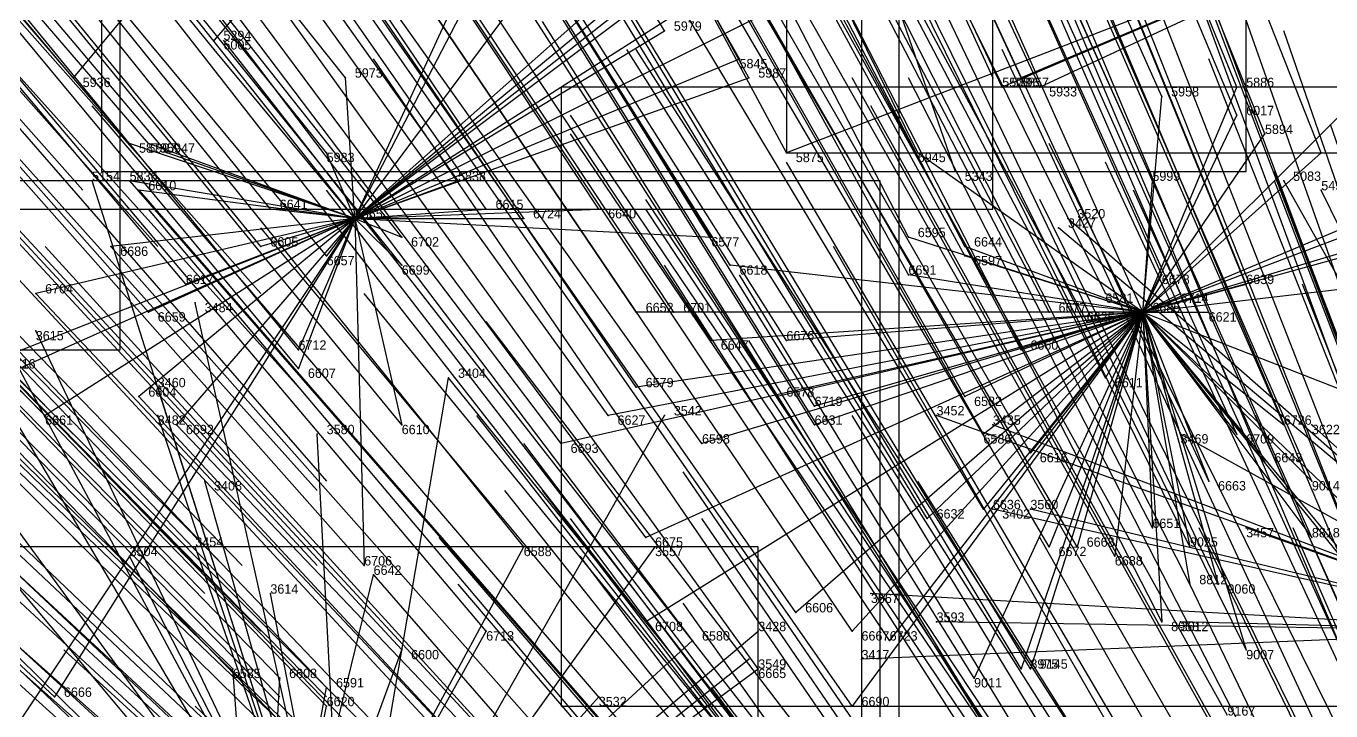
# Model space of a CAD drawing. Extents: x -0.5 to 0.59, y -0.5 to 0.59.
# Drawn here: x -0.233 to -0.094, y 0.2025 to 0.2755 of the extents above; entities that cross this region are included whole.
import ezdxf

# ---------------------------------------------------------------- set-up
doc = ezdxf.new("R2010")
doc.units = 0
for name, color, linetype in [('Clients', 3, 'CONTINUOUS'), ('Facilities', 3, 'CONTINUOUS'), ('Facilities_lines', 3, 'CONTINUOUS'), ('Min_max_boxes', 1, 'CONTINUOUS'), ('Normals', 1, 'CONTINUOUS'), ('Source_points', 5, 'CONTINUOUS'), ('Text', 3, 'CONTINUOUS')]:
    doc.layers.add(name, color=color, linetype=linetype)

msp = doc.modelspace()

# ---------------------------------------------------------------- linework, layer by layer
at = {"layer": 'Clients', "color": 5}
for p in [(-0.213, 0.274, -1.25), (-0.165, 0.275, -0.802), (-0.213, 0.273, -0.866), (-0.157, 0.272, -0.784), (-0.228, 0.27, -0.882), (-0.199, 0.27, -0.838), (-0.156, 0.27, -0.78), (-0.13, 0.27, -1.25), (-0.127, 0.27, -0.745), (-0.129, 0.269, -0.746), (-0.125, 0.269, -0.741), (-0.104, 0.269, -0.721), (-0.112, 0.268, -0.727), (-0.104, 0.266, -0.714), (-0.222, 0.263, -0.86), (-0.22, 0.263, -0.858), (-0.101, 0.264, -0.708), (-0.218, 0.262, -0.853), (-0.201, 0.262, -0.825), (-0.152, 0.262, -0.757), (-0.138, 0.262, -0.74), (-0.095, 0.262, -0.697), (-0.226, 0.259, -1.25), (-0.222, 0.259, -0.853), (-0.187, 0.259, -0.8), (-0.134, 0.26, -1.25), (-0.113, 0.259, -0.707), (-0.099, 0.259, -1.25), (-0.221, 0.258, -0.849), (-0.095, 0.258, -1.25), (-0.207, 0.256, -0.823), (-0.184, 0.256, -0.788), (-0.172, 0.256, -0.77), (-0.18, 0.255, -0.781), (-0.122, 0.255, -1.25), (-0.123, 0.254, -1.25), (-0.224, 0.252, -0.842), (-0.208, 0.252, -0.817), (-0.193, 0.253, -0.794), (-0.16, 0.253, -0.748), (-0.139, 0.253, -0.722), (-0.133, 0.252, -0.712), (-0.201, 0.251, -0.804), (-0.133, 0.251, -0.709), (-0.193, 0.25, -0.79), (-0.158, 0.25, -0.738), (-0.139, 0.249, -0.714), (-0.112, 0.249, -0.682), (-0.216, 0.248, -0.824), (-0.103, 0.248, -0.672), (-0.232, 0.247, -0.847), (-0.118, 0.247, -0.684), (-0.11, 0.247, -0.675), (-0.22, 0.245, -0.823), (-0.215, 0.246, -1.25), (-0.168, 0.245, -0.743), (-0.164, 0.245, -0.737), (-0.124, 0.245, -0.687), (-0.107, 0.245, -0.669), (-0.12, 0.244, -0.681), (-0.232, 0.243, -1.25), (-0.16, 0.242, -0.724), (-0.152, 0.242, -0.716), (-0.204, 0.241, -0.791), (-0.127, 0.241, -0.681), (-0.204, 0.239, -0.784), (-0.188, 0.238, -1.25), (-0.118, 0.238, -0.663), (-0.219, 0.237, -1.25), (-0.168, 0.237, -0.726), (-0.221, 0.236, -0.808), (-0.153, 0.236, -0.703), (-0.133, 0.236, -0.677), (-0.231, 0.234, -0.821), (-0.219, 0.234, -1.25), (-0.171, 0.234, -0.724), (-0.165, 0.234, -1.25), (-0.149, 0.235, -0.697), (-0.136, 0.234, -1.25), (-0.217, 0.233, -0.796), (-0.193, 0.233, -0.756), (-0.149, 0.233, -0.692), (-0.13, 0.233, -1.25), (-0.099, 0.233, -0.633), (-0.096, 0.233, -1.25), (-0.202, 0.232, -1.25), (-0.176, 0.231, -0.725), (-0.161, 0.231, -0.705), (-0.131, 0.232, -0.666), (-0.11, 0.232, -1.25), (-0.104, 0.232, -0.635), (-0.126, 0.23, -0.655), (-0.101, 0.229, -0.625), (-0.214, 0.227, -1.25), (-0.107, 0.227, -0.626), (-0.096, 0.227, -0.615), (-0.131, 0.224, -0.649), (-0.13, 0.224, -1.25), (-0.126, 0.224, -1.25), (-0.137, 0.223, -0.654), (-0.113, 0.222, -0.623), (-0.103, 0.222, -1.25), (-0.215, 0.22, -1.25), (-0.18, 0.22, -0.711), (-0.167, 0.221, -0.691), (-0.166, 0.22, -1.25), (-0.124, 0.22, -0.631), (-0.121, 0.22, -0.628), (-0.109, 0.22, -0.615), (-0.096, 0.221, -0.604), (-0.222, 0.219, -1.25), (-0.117, 0.219, -0.62), (-0.197, 0.218, -0.736), (-0.196, 0.217, -0.732), (-0.109, 0.216, -0.605), (-0.106, 0.216, -0.601), (-0.207, 0.215, -1.25), (-0.143, 0.215, -1.25), (-0.151, 0.213, -0.652), (-0.167, 0.212, -0.674), (-0.136, 0.212, -1.25), (-0.112, 0.212, -0.599), (-0.11, 0.212, -1.25), (-0.184, 0.211, -0.7), (-0.162, 0.21, -0.663), (-0.155, 0.211, -1.25), (-0.145, 0.211, -0.64), (-0.141, 0.21, -0.634), (-0.193, 0.209, -0.711), (-0.103, 0.209, -0.582), (-0.156, 0.208, -1.25), (-0.144, 0.208, -1.25), (-0.211, 0.207, -0.739), (-0.206, 0.206, -0.729), (-0.155, 0.207, -0.646), (-0.132, 0.206, -0.612), (-0.127, 0.207, -0.608), (-0.126, 0.207, -0.606), (-0.201, 0.205, -0.718), (-0.23, 0.204, -0.769), (-0.172, 0.204, -1.25), (-0.201, 0.203, -0.715), (-0.145, 0.203, -0.624)]:
    msp.add_point(p, dxfattribs=at)
at = {"layer": 'Facilities', "color": 3}
for p in [(-0.198, 0.255, -0.808), (-0.114, 0.245, -0.675)]:
    msp.add_point(p, dxfattribs=at)
at = {"layer": 'Facilities_lines', "color": 3}
for p, q in [((-0.16, 0.335, -1.25), (-0.213, 0.274, -1.25)), ((-0.16, 0.335, -1.25), (-0.134, 0.26, -1.25)), ((-0.16, 0.335, -1.25), (-0.13, 0.27, -1.25)), ((-0.198, 0.306, -0.91), (-0.228, 0.27, -0.882)), ((-0.198, 0.255, -0.808), (-0.142, 0.299, -0.828)), ((-0.198, 0.255, -0.808), (-0.142, 0.299, -0.828)), ((-0.198, 0.255, -0.808), (-0.14, 0.292, -0.809)), ((-0.198, 0.255, -0.808), (-0.172, 0.29, -0.842)), ((-0.082, 0.289, -0.751), (-0.152, 0.262, -0.757)), ((-0.082, 0.289, -0.751), (-0.129, 0.269, -0.746)), ((-0.082, 0.289, -0.751), (-0.127, 0.27, -0.745)), ((-0.082, 0.289, -0.751), (-0.125, 0.269, -0.741)), ((-0.198, 0.255, -0.808), (-0.184, 0.282, -0.843)), ((-0.198, 0.255, -0.808), (-0.186, 0.281, -0.843)), ((-0.198, 0.255, -0.808), (-0.166, 0.279, -0.813)), ((-0.198, 0.255, -0.808), (-0.169, 0.279, -0.815)), ((-0.198, 0.255, -0.808), (-0.172, 0.278, -0.816)), ((-0.198, 0.255, -0.808), (-0.154, 0.277, -0.793)), ((-0.198, 0.255, -0.808), (-0.165, 0.275, -0.802)), ((-0.198, 0.255, -0.808), (-0.213, 0.273, -0.866)), ((-0.198, 0.255, -0.808), (-0.157, 0.272, -0.784)), ((-0.198, 0.255, -0.808), (-0.199, 0.27, -0.838)), ((-0.198, 0.255, -0.808), (-0.156, 0.27, -0.78)), ((-0.114, 0.245, -0.675), (-0.057, 0.269, -0.686)), ((-0.114, 0.245, -0.675), (-0.104, 0.269, -0.721)), ((-0.114, 0.245, -0.675), (-0.09, 0.269, -0.709)), ((-0.114, 0.245, -0.675), (-0.112, 0.268, -0.727)), ((-0.114, 0.245, -0.675), (-0.056, 0.267, -0.681)), ((-0.114, 0.245, -0.675), (-0.104, 0.266, -0.714)), ((-0.198, 0.255, -0.808), (-0.222, 0.263, -0.86)), ((-0.198, 0.255, -0.808), (-0.22, 0.263, -0.858)), ((-0.114, 0.245, -0.675), (-0.101, 0.264, -0.708)), ((-0.114, 0.245, -0.675), (-0.054, 0.263, -0.672)), ((-0.198, 0.255, -0.808), (-0.218, 0.262, -0.853)), ((-0.198, 0.255, -0.808), (-0.201, 0.262, -0.825)), ((-0.114, 0.245, -0.675), (-0.138, 0.262, -0.74)), ((-0.114, 0.245, -0.675), (-0.095, 0.262, -0.697)), ((-0.199, 0.174, -1.25), (-0.226, 0.259, -1.25)), ((-0.198, 0.255, -0.808), (-0.222, 0.259, -0.853)), ((-0.198, 0.255, -0.808), (-0.187, 0.259, -0.8)), ((-0.114, 0.245, -0.675), (-0.113, 0.259, -0.707)), ((-0.072, 0.211, -1.25), (-0.099, 0.259, -1.25)), ((-0.198, 0.255, -0.808), (-0.221, 0.258, -0.849)), ((-0.072, 0.211, -1.25), (-0.095, 0.258, -1.25)), ((-0.198, 0.255, -0.808), (-0.207, 0.256, -0.823)), ((-0.198, 0.255, -0.808), (-0.184, 0.256, -0.788)), ((-0.198, 0.255, -0.808), (-0.172, 0.256, -0.77)), ((-0.198, 0.255, -0.808), (-0.236, 0.238, -0.839)), ((-0.198, 0.255, -0.808), (-0.236, 0.24, -0.84)), ((-0.198, 0.255, -0.808), (-0.234, 0.201, -0.772)), ((-0.198, 0.255, -0.808), (-0.232, 0.247, -0.847)), ((-0.198, 0.255, -0.808), (-0.231, 0.234, -0.821)), ((-0.198, 0.255, -0.808), (-0.23, 0.204, -0.769)), ((-0.198, 0.255, -0.808), (-0.224, 0.252, -0.842)), ((-0.198, 0.255, -0.808), (-0.221, 0.236, -0.808)), ((-0.198, 0.255, -0.808), (-0.22, 0.245, -0.823)), ((-0.198, 0.255, -0.808), (-0.217, 0.233, -0.796)), ((-0.198, 0.255, -0.808), (-0.216, 0.248, -0.824)), ((-0.198, 0.255, -0.808), (-0.208, 0.252, -0.817)), ((-0.198, 0.255, -0.808), (-0.204, 0.239, -0.784)), ((-0.198, 0.255, -0.808), (-0.204, 0.241, -0.791)), ((-0.198, 0.255, -0.808), (-0.201, 0.251, -0.804)), ((-0.198, 0.255, -0.808), (-0.16, 0.253, -0.748)), ((-0.198, 0.255, -0.808), (-0.193, 0.233, -0.756)), ((-0.198, 0.255, -0.808), (-0.193, 0.25, -0.79)), ((-0.198, 0.255, -0.808), (-0.193, 0.253, -0.794)), ((-0.198, 0.255, -0.808), (-0.197, 0.218, -0.736)), ((-0.198, 0.255, -0.808), (-0.18, 0.255, -0.781)), ((-0.072, 0.211, -1.25), (-0.122, 0.255, -1.25)), ((-0.114, 0.245, -0.675), (-0.078, 0.255, -0.667)), ((-0.072, 0.211, -1.25), (-0.123, 0.254, -1.25)), ((-0.114, 0.245, -0.675), (-0.139, 0.253, -0.722)), ((-0.114, 0.245, -0.675), (-0.133, 0.252, -0.712)), ((-0.114, 0.245, -0.675), (-0.133, 0.251, -0.709)), ((-0.114, 0.245, -0.675), (-0.063, 0.251, -0.647)), ((-0.114, 0.245, -0.675), (-0.158, 0.25, -0.738)), ((-0.114, 0.245, -0.675), (-0.139, 0.249, -0.714)), ((-0.114, 0.245, -0.675), (-0.112, 0.249, -0.682)), ((-0.114, 0.245, -0.675), (-0.103, 0.248, -0.672)), ((-0.114, 0.245, -0.675), (-0.118, 0.247, -0.684)), ((-0.114, 0.245, -0.675), (-0.11, 0.247, -0.675)), ((-0.199, 0.174, -1.25), (-0.241, 0.245, -1.25)), ((-0.199, 0.174, -1.25), (-0.237, 0.245, -1.25)), ((-0.199, 0.174, -1.25), (-0.215, 0.246, -1.25)), ((-0.114, 0.245, -0.675), (-0.176, 0.231, -0.725)), ((-0.114, 0.245, -0.675), (-0.171, 0.234, -0.724)), ((-0.114, 0.245, -0.675), (-0.168, 0.245, -0.743)), ((-0.114, 0.245, -0.675), (-0.168, 0.237, -0.726)), ((-0.114, 0.245, -0.675), (-0.167, 0.221, -0.691)), ((-0.114, 0.245, -0.675), (-0.167, 0.212, -0.674)), ((-0.114, 0.245, -0.675), (-0.164, 0.245, -0.737)), ((-0.114, 0.245, -0.675), (-0.161, 0.231, -0.705)), ((-0.114, 0.245, -0.675), (-0.16, 0.242, -0.724)), ((-0.114, 0.245, -0.675), (-0.153, 0.236, -0.703)), ((-0.114, 0.245, -0.675), (-0.152, 0.242, -0.716)), ((-0.114, 0.245, -0.675), (-0.151, 0.213, -0.652)), ((-0.114, 0.245, -0.675), (-0.149, 0.233, -0.692)), ((-0.114, 0.245, -0.675), (-0.149, 0.235, -0.697)), ((-0.114, 0.245, -0.675), (-0.145, 0.211, -0.64)), ((-0.114, 0.245, -0.675), (-0.145, 0.203, -0.624)), ((-0.114, 0.245, -0.675), (-0.141, 0.21, -0.634)), ((-0.114, 0.245, -0.675), (-0.137, 0.223, -0.654)), ((-0.114, 0.245, -0.675), (-0.133, 0.236, -0.677)), ((-0.114, 0.245, -0.675), (-0.132, 0.206, -0.612)), ((-0.114, 0.245, -0.675), (-0.131, 0.232, -0.666)), ((-0.114, 0.245, -0.675), (-0.131, 0.224, -0.649)), ((-0.114, 0.245, -0.675), (-0.127, 0.241, -0.681)), ((-0.114, 0.245, -0.675), (-0.127, 0.207, -0.608)), ((-0.114, 0.245, -0.675), (-0.126, 0.23, -0.655)), ((-0.114, 0.245, -0.675), (-0.126, 0.207, -0.606)), ((-0.114, 0.245, -0.675), (-0.124, 0.22, -0.631)), ((-0.114, 0.245, -0.675), (-0.124, 0.245, -0.687)), ((-0.114, 0.245, -0.675), (-0.121, 0.22, -0.628)), ((-0.114, 0.245, -0.675), (-0.12, 0.244, -0.681)), ((-0.114, 0.245, -0.675), (-0.118, 0.238, -0.663)), ((-0.114, 0.245, -0.675), (-0.117, 0.219, -0.62)), ((-0.114, 0.245, -0.675), (-0.107, 0.245, -0.669)), ((-0.114, 0.245, -0.675), (-0.101, 0.229, -0.625)), ((-0.114, 0.245, -0.675), (-0.113, 0.222, -0.623)), ((-0.114, 0.245, -0.675), (-0.107, 0.227, -0.626)), ((-0.114, 0.245, -0.675), (-0.091, 0.236, -0.631)), ((-0.114, 0.245, -0.675), (-0.104, 0.232, -0.635)), ((-0.114, 0.245, -0.675), (-0.099, 0.233, -0.633)), ((-0.114, 0.245, -0.675), (-0.109, 0.216, -0.605)), ((-0.114, 0.245, -0.675), (-0.096, 0.221, -0.604)), ((-0.114, 0.245, -0.675), (-0.09, 0.216, -0.585)), ((-0.114, 0.245, -0.675), (-0.112, 0.212, -0.599)), ((-0.114, 0.245, -0.675), (-0.103, 0.209, -0.582)), ((-0.114, 0.245, -0.675), (-0.096, 0.227, -0.615)), ((-0.114, 0.245, -0.675), (-0.109, 0.22, -0.615)), ((-0.114, 0.245, -0.675), (-0.106, 0.216, -0.601)), ((-0.114, 0.245, -0.675), (-0.091, 0.223, -0.603)), ((-0.114, 0.245, -0.675), (-0.093, 0.219, -0.594)), ((-0.199, 0.174, -1.25), (-0.232, 0.243, -1.25)), ((-0.199, 0.174, -1.25), (-0.188, 0.238, -1.25)), ((-0.199, 0.174, -1.25), (-0.219, 0.237, -1.25)), ((-0.199, 0.174, -1.25), (-0.219, 0.234, -1.25)), ((-0.199, 0.174, -1.25), (-0.165, 0.234, -1.25)), ((-0.072, 0.211, -1.25), (-0.136, 0.234, -1.25)), ((-0.072, 0.211, -1.25), (-0.13, 0.233, -1.25)), ((-0.072, 0.211, -1.25), (-0.096, 0.233, -1.25)), ((-0.199, 0.174, -1.25), (-0.202, 0.232, -1.25)), ((-0.072, 0.211, -1.25), (-0.11, 0.232, -1.25)), ((-0.199, 0.174, -1.25), (-0.26, 0.229, -1.25)), ((-0.199, 0.174, -1.25), (-0.254, 0.228, -1.25)), ((-0.199, 0.174, -1.25), (-0.214, 0.227, -1.25)), ((-0.199, 0.174, -1.25), (-0.237, 0.226, -1.25)), ((-0.072, 0.211, -1.25), (-0.13, 0.224, -1.25)), ((-0.072, 0.211, -1.25), (-0.126, 0.224, -1.25)), ((-0.199, 0.174, -1.25), (-0.24, 0.223, -1.25)), ((-0.072, 0.211, -1.25), (-0.103, 0.222, -1.25)), ((-0.199, 0.174, -1.25), (-0.215, 0.22, -1.25)), ((-0.208, 0.168, -0.668), (-0.18, 0.22, -0.711)), ((-0.199, 0.174, -1.25), (-0.166, 0.22, -1.25)), ((-0.199, 0.174, -1.25), (-0.222, 0.219, -1.25)), ((-0.208, 0.168, -0.668), (-0.196, 0.217, -0.732)), ((-0.199, 0.174, -1.25), (-0.207, 0.215, -1.25)), ((-0.072, 0.211, -1.25), (-0.143, 0.215, -1.25)), ((-0.072, 0.211, -1.25), (-0.136, 0.212, -1.25)), ((-0.072, 0.211, -1.25), (-0.11, 0.212, -1.25)), ((-0.208, 0.168, -0.668), (-0.184, 0.211, -0.7)), ((-0.208, 0.168, -0.668), (-0.162, 0.21, -0.663)), ((-0.199, 0.174, -1.25), (-0.155, 0.211, -1.25)), ((-0.072, 0.211, -1.25), (-0.144, 0.208, -1.25)), ((-0.199, 0.174, -1.25), (-0.236, 0.209, -1.25)), ((-0.208, 0.168, -0.668), (-0.193, 0.209, -0.711)), ((-0.199, 0.174, -1.25), (-0.156, 0.208, -1.25)), ((-0.208, 0.168, -0.668), (-0.211, 0.207, -0.739)), ((-0.208, 0.168, -0.668), (-0.155, 0.207, -0.646)), ((-0.208, 0.168, -0.668), (-0.206, 0.206, -0.729)), ((-0.208, 0.168, -0.668), (-0.201, 0.205, -0.718)), ((-0.199, 0.174, -1.25), (-0.172, 0.204, -1.25)), ((-0.208, 0.168, -0.668), (-0.201, 0.203, -0.715))]:
    msp.add_line(p, q, dxfattribs=at)
at = {"layer": 'Min_max_boxes', "color": 1}
for p, q in [((-0.225, 0.401, -1.25), (-0.225, 0.26, -1.25)), ((-0.225, 0.401, -1.25), (-0.225, 0.26, -1.25)), ((-0.103, 0.26, -1.25), (-0.103, 0.401, -1.25)), ((-0.103, 0.26, -1.25), (-0.103, 0.401, -1.25)), ((-0.223, 0.241, -1.25), (-0.223, 0.373, -1.25)), ((-0.223, 0.241, -1.25), (-0.223, 0.373, -1.25)), ((-0.13, 0.256, -0.974), (-0.13, 0.344, -0.974)), ((-0.13, 0.256, -0.841), (-0.13, 0.344, -0.841)), ((-0.152, 0.316, -0.82), (-0.152, 0.262, -0.82)), ((-0.152, 0.316, -0.707), (-0.152, 0.262, -0.707)), ((-0.14, 0.201, -0.866), (-0.14, 0.299, -0.866)), ((-0.14, 0.201, -0.736), (-0.14, 0.299, -0.736)), ((-0.144, 0.294, -1.25), (-0.144, 0.124, -1.25)), ((-0.144, 0.294, -1.25), (-0.144, 0.124, -1.25)), ((-0.054, 0.269, -0.743), (-0.176, 0.269, -0.743)), ((-0.176, 0.269, -0.743), (-0.176, 0.203, -0.743)), ((-0.054, 0.269, -0.582), (-0.176, 0.269, -0.582)), ((-0.176, 0.269, -0.582), (-0.176, 0.203, -0.582)), ((-0.176, 0.269, -0.743), (-0.176, 0.269, -0.582)), ((-0.152, 0.262, -0.82), (-0.018, 0.262, -0.82)), ((-0.152, 0.262, -0.707), (-0.018, 0.262, -0.707)), ((-0.152, 0.262, -0.82), (-0.152, 0.262, -0.707)), ((-0.142, 0.259, -1.25), (-0.265, 0.259, -1.25)), ((-0.142, 0.259, -1.25), (-0.265, 0.259, -1.25)), ((-0.225, 0.26, -1.25), (-0.103, 0.26, -1.25)), ((-0.225, 0.26, -1.25), (-0.103, 0.26, -1.25)), ((-0.225, 0.26, -1.25), (-0.225, 0.26, -1.25)), ((-0.142, 0.073, -1.25), (-0.142, 0.259, -1.25)), ((-0.142, 0.073, -1.25), (-0.142, 0.259, -1.25)), ((-0.142, 0.259, -1.25), (-0.142, 0.259, -1.25)), ((-0.103, 0.26, -1.25), (-0.103, 0.26, -1.25)), ((-0.266, 0.256, -0.974), (-0.13, 0.256, -0.974)), ((-0.266, 0.256, -0.841), (-0.13, 0.256, -0.841)), ((-0.13, 0.256, -0.974), (-0.13, 0.256, -0.841)), ((-0.326, 0.241, -1.25), (-0.223, 0.241, -1.25)), ((-0.326, 0.241, -1.25), (-0.223, 0.241, -1.25)), ((-0.223, 0.241, -1.25), (-0.223, 0.241, -1.25)), ((-0.155, 0.22, -0.756), (-0.253, 0.22, -0.756)), ((-0.155, 0.22, -0.59), (-0.253, 0.22, -0.59)), ((-0.155, 0.105, -0.756), (-0.155, 0.22, -0.756)), ((-0.155, 0.105, -0.59), (-0.155, 0.22, -0.59)), ((-0.155, 0.22, -0.756), (-0.155, 0.22, -0.59)), ((-0.176, 0.203, -0.743), (-0.054, 0.203, -0.743)), ((-0.176, 0.203, -0.582), (-0.054, 0.203, -0.582)), ((-0.176, 0.203, -0.743), (-0.176, 0.203, -0.582))]:
    msp.add_line(p, q, dxfattribs=at)
at = {"layer": 'Normals', "color": 1}
for p, q in [((-0.165, 0.275, -0.802), (-0.213, 0.355, -0.766)), ((-0.104, 0.269, -0.721), (-0.139, 0.355, -0.684)), ((-0.127, 0.27, -0.745), (-0.166, 0.354, -0.708)), ((-0.157, 0.272, -0.784), (-0.203, 0.353, -0.747)), ((-0.156, 0.27, -0.78), (-0.201, 0.352, -0.743)), ((-0.129, 0.269, -0.746), (-0.169, 0.353, -0.709)), ((-0.125, 0.269, -0.741), (-0.164, 0.353, -0.704)), ((-0.112, 0.268, -0.727), (-0.15, 0.353, -0.691)), ((-0.104, 0.266, -0.714), (-0.14, 0.352, -0.677)), ((-0.101, 0.264, -0.708), (-0.136, 0.35, -0.67)), ((-0.095, 0.262, -0.697), (-0.129, 0.348, -0.658)), ((-0.213, 0.273, -0.866), (-0.271, 0.345, -0.829)), ((-0.138, 0.262, -0.74), (-0.179, 0.345, -0.703)), ((-0.152, 0.262, -0.757), (-0.196, 0.344, -0.72)), ((-0.113, 0.259, -0.707), (-0.151, 0.344, -0.67)), ((-0.199, 0.27, -0.838), (-0.257, 0.343, -0.801)), ((-0.228, 0.27, -0.882), (-0.287, 0.34, -0.845)), ((-0.139, 0.253, -0.722), (-0.182, 0.336, -0.686)), ((-0.22, 0.263, -0.858), (-0.281, 0.334, -0.821)), ((-0.201, 0.262, -0.825), (-0.259, 0.334, -0.788)), ((-0.187, 0.259, -0.8), (-0.241, 0.335, -0.763)), ((-0.133, 0.252, -0.712), (-0.176, 0.335, -0.676)), ((-0.112, 0.249, -0.682), (-0.15, 0.334, -0.645)), ((-0.103, 0.248, -0.672), (-0.138, 0.334, -0.635)), ((-0.222, 0.263, -0.86), (-0.282, 0.333, -0.822)), ((-0.218, 0.262, -0.853), (-0.278, 0.333, -0.816)), ((-0.172, 0.256, -0.77), (-0.223, 0.333, -0.733)), ((-0.184, 0.256, -0.788), (-0.237, 0.332, -0.751)), ((-0.18, 0.255, -0.781), (-0.232, 0.332, -0.743)), ((-0.16, 0.253, -0.748), (-0.209, 0.331, -0.71)), ((-0.139, 0.249, -0.714), (-0.184, 0.331, -0.677)), ((-0.133, 0.251, -0.709), (-0.177, 0.332, -0.672)), ((-0.11, 0.247, -0.675), (-0.147, 0.332, -0.638)), ((-0.107, 0.245, -0.669), (-0.143, 0.331, -0.631)), ((-0.118, 0.247, -0.684), (-0.159, 0.33, -0.647)), ((-0.114, 0.245, -0.675), (-0.152, 0.33, -0.638)), ((-0.288, 0.327, -1.091), (-0.227, 0.258, -1.128)), ((-0.207, 0.256, -0.823), (-0.265, 0.328, -0.786)), ((-0.198, 0.255, -0.808), (-0.256, 0.328, -0.77)), ((-0.158, 0.25, -0.738), (-0.207, 0.328, -0.7)), ((-0.124, 0.245, -0.687), (-0.167, 0.327, -0.65)), ((-0.12, 0.244, -0.681), (-0.164, 0.326, -0.644)), ((-0.193, 0.253, -0.794), (-0.25, 0.325, -0.756)), ((-0.208, 0.252, -0.817), (-0.267, 0.324, -0.779)), ((-0.127, 0.241, -0.681), (-0.171, 0.323, -0.645)), ((-0.091, 0.236, -0.631), (-0.124, 0.323, -0.595)), ((-0.281, 0.322, -1.068), (-0.219, 0.252, -1.105)), ((-0.201, 0.251, -0.804), (-0.26, 0.322, -0.765)), ((-0.193, 0.25, -0.79), (-0.251, 0.322, -0.752)), ((-0.168, 0.245, -0.743), (-0.22, 0.322, -0.705)), ((-0.164, 0.245, -0.737), (-0.215, 0.322, -0.7)), ((-0.152, 0.242, -0.716), (-0.202, 0.321, -0.678)), ((-0.118, 0.238, -0.663), (-0.161, 0.32, -0.626)), ((-0.216, 0.248, -0.824), (-0.276, 0.319, -0.786)), ((-0.16, 0.242, -0.724), (-0.211, 0.319, -0.686)), ((-0.099, 0.233, -0.633), (-0.136, 0.318, -0.596)), ((-0.27, 0.317, -1.041), (-0.208, 0.247, -1.077)), ((-0.133, 0.236, -0.677), (-0.179, 0.317, -0.64)), ((-0.104, 0.232, -0.635), (-0.142, 0.316, -0.597)), ((-0.22, 0.245, -0.823), (-0.281, 0.314, -0.785)), ((-0.204, 0.241, -0.791), (-0.263, 0.313, -0.753)), ((-0.168, 0.237, -0.726), (-0.22, 0.313, -0.688)), ((-0.153, 0.236, -0.703), (-0.203, 0.314, -0.666)), ((-0.149, 0.235, -0.697), (-0.198, 0.314, -0.659)), ((-0.131, 0.232, -0.666), (-0.177, 0.313, -0.629)), ((-0.101, 0.229, -0.625), (-0.139, 0.314, -0.588)), ((-0.085, 0.225, -0.602), (-0.116, 0.313, -0.564)), ((-0.149, 0.233, -0.692), (-0.198, 0.312, -0.655)), ((-0.096, 0.227, -0.615), (-0.133, 0.312, -0.578)), ((-0.107, 0.227, -0.626), (-0.146, 0.311, -0.589)), ((-0.204, 0.239, -0.784), (-0.263, 0.31, -0.747)), ((-0.171, 0.234, -0.724), (-0.225, 0.309, -0.686)), ((-0.126, 0.23, -0.655), (-0.172, 0.31, -0.618)), ((-0.091, 0.223, -0.603), (-0.125, 0.31, -0.566)), ((-0.266, 0.306, -1.014), (-0.204, 0.237, -1.051)), ((-0.161, 0.231, -0.705), (-0.215, 0.307, -0.666)), ((-0.096, 0.221, -0.604), (-0.134, 0.306, -0.567)), ((-0.085, 0.22, -0.589), (-0.117, 0.306, -0.55)), ((-0.193, 0.233, -0.756), (-0.252, 0.305, -0.719)), ((-0.176, 0.231, -0.725), (-0.232, 0.305, -0.688)), ((-0.113, 0.222, -0.623), (-0.156, 0.305, -0.586)), ((-0.131, 0.224, -0.649), (-0.179, 0.304, -0.611)), ((-0.093, 0.219, -0.594), (-0.129, 0.304, -0.556)), ((-0.137, 0.223, -0.654), (-0.185, 0.302, -0.617)), ((-0.109, 0.22, -0.615), (-0.15, 0.303, -0.577)), ((-0.09, 0.216, -0.585), (-0.124, 0.302, -0.547)), ((-0.231, 0.234, -0.821), (-0.297, 0.299, -0.783)), ((-0.124, 0.22, -0.631), (-0.171, 0.3, -0.593)), ((-0.121, 0.22, -0.628), (-0.168, 0.3, -0.59)), ((-0.117, 0.219, -0.62), (-0.163, 0.3, -0.583)), ((-0.109, 0.216, -0.605), (-0.151, 0.299, -0.568)), ((-0.106, 0.216, -0.601), (-0.146, 0.3, -0.564)), ((-0.293, 0.298, -1.046), (-0.228, 0.232, -1.084)), ((-0.262, 0.297, -0.991), (-0.201, 0.227, -1.028)), ((-0.088, 0.211, -0.573), (-0.123, 0.297, -0.534)), ((-0.264, 0.295, -0.99), (-0.202, 0.226, -1.027)), ((-0.167, 0.221, -0.691), (-0.222, 0.295, -0.653)), ((-0.112, 0.212, -0.599), (-0.154, 0.294, -0.561)), ((-0.18, 0.22, -0.711), (-0.238, 0.292, -0.673)), ((-0.103, 0.209, -0.582), (-0.144, 0.292, -0.545)), ((-0.081, 0.205, -0.551), (-0.113, 0.292, -0.514)), ((-0.197, 0.218, -0.736), (-0.259, 0.288, -0.699)), ((-0.151, 0.213, -0.652), (-0.204, 0.289, -0.615)), ((-0.145, 0.211, -0.64), (-0.197, 0.288, -0.603)), ((-0.141, 0.21, -0.634), (-0.193, 0.288, -0.597)), ((-0.127, 0.207, -0.608), (-0.175, 0.287, -0.57)), ((-0.265, 0.286, -0.975), (-0.202, 0.218, -1.012)), ((-0.126, 0.207, -0.606), (-0.174, 0.286, -0.569)), ((-0.292, 0.285, -1.019), (-0.226, 0.219, -1.056)), ((-0.277, 0.284, -0.992), (-0.212, 0.218, -1.029)), ((-0.274, 0.284, -0.987), (-0.21, 0.218, -1.025)), ((-0.167, 0.212, -0.674), (-0.224, 0.285, -0.637)), ((-0.162, 0.21, -0.663), (-0.218, 0.284, -0.627)), ((-0.132, 0.206, -0.612), (-0.181, 0.285, -0.575)), ((-0.089, 0.2, -0.548), (-0.125, 0.285, -0.509)), ((-0.105, 0.202, -0.57), (-0.15, 0.283, -0.533)), ((-0.279, 0.281, -0.991), (-0.214, 0.215, -1.028)), ((-0.184, 0.211, -0.7), (-0.244, 0.282, -0.663)), ((-0.155, 0.207, -0.646), (-0.209, 0.282, -0.609)), ((-0.11, 0.2, -0.569), (-0.156, 0.28, -0.532)), ((-0.145, 0.203, -0.624), (-0.198, 0.279, -0.586)), ((-0.273, 0.277, -0.972), (-0.208, 0.211, -1.01)), ((-0.193, 0.209, -0.711), (-0.256, 0.277, -0.674)), ((-0.129, 0.198, -0.59), (-0.178, 0.276, -0.552)), ((-0.213, 0.274, -1.25), (-0.213, 0.274, -1.15)), ((-0.155, 0.201, -0.634), (-0.212, 0.274, -0.597)), ((-0.069, 0.188, -0.499), (-0.099, 0.275, -0.462)), ((-0.206, 0.206, -0.729), (-0.271, 0.273, -0.693)), ((-0.119, 0.194, -0.57), (-0.169, 0.273, -0.533)), ((-0.118, 0.195, -0.569), (-0.168, 0.273, -0.532)), ((-0.09, 0.189, -0.524), (-0.129, 0.273, -0.486)), ((-0.211, 0.207, -0.739), (-0.277, 0.272, -0.702)), ((-0.201, 0.205, -0.718), (-0.265, 0.272, -0.681)), ((-0.144, 0.196, -0.608), (-0.196, 0.272, -0.57)), ((-0.073, 0.186, -0.499), (-0.107, 0.272, -0.462)), ((-0.271, 0.27, -0.956), (-0.206, 0.204, -0.994)), ((-0.266, 0.27, -0.947), (-0.201, 0.204, -0.985)), ((-0.201, 0.203, -0.715), (-0.266, 0.27, -0.678)), ((-0.1, 0.189, -0.535), (-0.145, 0.27, -0.497)), ((-0.097, 0.188, -0.53), (-0.139, 0.27, -0.491)), ((-0.13, 0.27, -1.25), (-0.13, 0.27, -1.15)), ((-0.23, 0.204, -0.769), (-0.298, 0.267, -0.732)), ((-0.247, 0.268, -0.912), (-0.184, 0.2, -0.949)), ((-0.166, 0.197, -0.643), (-0.226, 0.267, -0.606)), ((-0.098, 0.186, -0.526), (-0.143, 0.267, -0.487)), ((-0.123, 0.189, -0.564), (-0.175, 0.266, -0.527)), ((-0.064, 0.178, -0.473), (-0.094, 0.265, -0.434)), ((-0.202, 0.198, -0.708), (-0.269, 0.263, -0.671)), ((-0.255, 0.263, -0.916), (-0.191, 0.196, -0.953)), ((-0.123, 0.187, -0.56), (-0.175, 0.264, -0.523)), ((-0.083, 0.18, -0.496), (-0.124, 0.263, -0.456)), ((-0.226, 0.2, -0.754), (-0.296, 0.262, -0.718)), ((-0.105, 0.181, -0.524), (-0.152, 0.261, -0.485)), ((-0.079, 0.177, -0.485), (-0.118, 0.261, -0.446)), ((-0.226, 0.259, -1.25), (-0.226, 0.259, -1.15)), ((-0.222, 0.259, -0.853), (-0.161, 0.189, -0.89)), ((-0.134, 0.26, -1.25), (-0.134, 0.26, -1.15)), ((-0.067, 0.174, -0.465), (-0.1, 0.26, -0.427)), ((-0.067, 0.173, -0.464), (-0.1, 0.259, -0.426)), ((-0.099, 0.259, -1.25), (-0.099, 0.259, -1.15)), ((-0.221, 0.258, -0.849), (-0.16, 0.188, -0.886)), ((-0.144, 0.184, -0.584), (-0.201, 0.258, -0.548)), ((-0.077, 0.174, -0.476), (-0.115, 0.258, -0.438)), ((-0.095, 0.258, -1.25), (-0.095, 0.258, -1.15)), ((-0.209, 0.194, -0.712), (-0.277, 0.257, -0.675)), ((-0.258, 0.256, -0.909), (-0.193, 0.19, -0.946)), ((-0.16, 0.185, -0.611), (-0.22, 0.256, -0.574)), ((-0.116, 0.18, -0.535), (-0.167, 0.257, -0.497)), ((-0.116, 0.179, -0.533), (-0.167, 0.256, -0.495)), ((-0.084, 0.174, -0.482), (-0.125, 0.257, -0.444)), ((-0.122, 0.255, -1.25), (-0.122, 0.255, -1.15)), ((-0.257, 0.254, -0.902), (-0.192, 0.187, -0.939)), ((-0.25, 0.254, -0.89), (-0.185, 0.187, -0.926)), ((-0.148, 0.182, -0.588), (-0.208, 0.254, -0.551)), ((-0.123, 0.254, -1.25), (-0.123, 0.254, -1.15)), ((-0.193, 0.189, -0.675), (-0.26, 0.253, -0.637)), ((-0.238, 0.253, -0.868), (-0.175, 0.185, -0.905)), ((-0.169, 0.184, -0.624), (-0.231, 0.252, -0.586)), ((-0.224, 0.252, -0.842), (-0.162, 0.182, -0.878)), ((-0.101, 0.172, -0.499), (-0.147, 0.252, -0.461)), ((-0.115, 0.172, -0.518), (-0.165, 0.25, -0.48)), ((-0.109, 0.17, -0.505), (-0.157, 0.249, -0.467)), ((-0.063, 0.161, -0.433), (-0.097, 0.248, -0.396)), ((-0.232, 0.247, -0.847), (-0.168, 0.179, -0.884)), ((-0.138, 0.175, -0.557), (-0.197, 0.247, -0.521)), ((-0.215, 0.246, -1.25), (-0.215, 0.246, -1.15)), ((-0.069, 0.16, -0.436), (-0.107, 0.245, -0.398)), ((-0.128, 0.171, -0.533), (-0.184, 0.244, -0.496)), ((-0.232, 0.243, -1.25), (-0.232, 0.243, -1.15)), ((-0.108, 0.164, -0.49), (-0.156, 0.242, -0.452)), ((-0.19, 0.178, -0.65), (-0.257, 0.241, -0.612)), ((-0.193, 0.178, -0.655), (-0.26, 0.24, -0.616)), ((-0.236, 0.24, -0.84), (-0.17, 0.174, -0.878)), ((-0.188, 0.238, -1.25), (-0.188, 0.238, -1.15)), ((-0.129, 0.165, -0.524), (-0.188, 0.238, -0.488)), ((-0.219, 0.237, -1.25), (-0.219, 0.237, -1.15)), ((-0.221, 0.236, -0.808), (-0.158, 0.168, -0.846)), ((-0.194, 0.173, -0.649), (-0.262, 0.235, -0.611)), ((-0.185, 0.171, -0.631), (-0.253, 0.235, -0.593)), ((-0.248, 0.234, -0.852), (-0.181, 0.17, -0.89)), ((-0.219, 0.234, -1.25), (-0.219, 0.234, -1.15)), ((-0.128, 0.161, -0.514), (-0.185, 0.234, -0.478)), ((-0.165, 0.234, -1.25), (-0.165, 0.234, -1.15)), ((-0.097, 0.155, -0.457), (-0.145, 0.234, -0.419)), ((-0.136, 0.234, -1.25), (-0.136, 0.234, -1.15)), ((-0.065, 0.15, -0.409), (-0.102, 0.234, -0.37)), ((-0.217, 0.233, -0.796), (-0.153, 0.166, -0.834)), ((-0.13, 0.233, -1.25), (-0.13, 0.233, -1.15)), ((-0.096, 0.233, -1.25), (-0.096, 0.233, -1.15)), ((-0.253, 0.232, -0.858), (-0.185, 0.169, -0.895)), ((-0.202, 0.232, -1.25), (-0.202, 0.232, -1.15)), ((-0.124, 0.157, -0.5), (-0.18, 0.231, -0.463)), ((-0.11, 0.232, -1.25), (-0.11, 0.232, -1.15)), ((-0.256, 0.229, -0.858), (-0.186, 0.167, -0.895)), ((-0.214, 0.227, -1.25), (-0.214, 0.227, -1.15)), ((-0.111, 0.152, -0.471), (-0.163, 0.228, -0.433)), ((-0.089, 0.149, -0.434), (-0.138, 0.227, -0.396)), ((-0.124, 0.153, -0.493), (-0.182, 0.226, -0.456)), ((-0.122, 0.153, -0.489), (-0.178, 0.226, -0.451)), ((-0.13, 0.224, -1.25), (-0.13, 0.224, -1.15)), ((-0.126, 0.224, -1.25), (-0.126, 0.224, -1.15)), ((-0.119, 0.148, -0.476), (-0.175, 0.223, -0.439)), ((-0.109, 0.147, -0.457), (-0.161, 0.223, -0.418)), ((-0.067, 0.138, -0.383), (-0.108, 0.222, -0.347)), ((-0.103, 0.222, -1.25), (-0.103, 0.222, -1.15)), ((-0.061, 0.137, -0.374), (-0.098, 0.222, -0.337)), ((-0.162, 0.156, -0.562), (-0.228, 0.221, -0.525)), ((-0.215, 0.22, -1.25), (-0.215, 0.22, -1.15)), ((-0.128, 0.15, -0.493), (-0.189, 0.221, -0.457)), ((-0.115, 0.146, -0.465), (-0.171, 0.22, -0.427)), ((-0.166, 0.22, -1.25), (-0.166, 0.22, -1.15)), ((-0.079, 0.14, -0.401), (-0.125, 0.221, -0.365)), ((-0.222, 0.219, -1.25), (-0.222, 0.219, -1.15)), ((-0.118, 0.145, -0.468), (-0.174, 0.219, -0.43)), ((-0.196, 0.217, -0.732), (-0.135, 0.147, -0.769)), ((-0.127, 0.146, -0.483), (-0.187, 0.216, -0.446)), ((-0.069, 0.133, -0.374), (-0.109, 0.216, -0.337)), ((-0.207, 0.215, -1.25), (-0.207, 0.215, -1.15)), ((-0.143, 0.215, -1.25), (-0.143, 0.215, -1.15)), ((-0.109, 0.138, -0.441), (-0.163, 0.214, -0.402)), ((-0.136, 0.212, -1.25), (-0.136, 0.212, -1.15)), ((-0.11, 0.212, -1.25), (-0.11, 0.212, -1.15)), ((-0.155, 0.211, -1.25), (-0.155, 0.211, -1.15)), ((-0.16, 0.146, -0.542), (-0.229, 0.209, -0.505)), ((-0.156, 0.208, -1.25), (-0.156, 0.208, -1.15)), ((-0.144, 0.208, -1.25), (-0.144, 0.208, -1.15)), ((-0.104, 0.131, -0.419), (-0.16, 0.205, -0.38)), ((-0.172, 0.204, -1.25), (-0.172, 0.204, -1.15)), ((-0.147, 0.139, -0.506), (-0.215, 0.203, -0.469))]:
    msp.add_line(p, q, dxfattribs=at)
at = {"layer": 'Source_points', "color": 5}
for p in [(-0.213, 0.274, -1.25), (-0.165, 0.275, -0.802), (-0.213, 0.273, -0.866), (-0.157, 0.272, -0.784), (-0.228, 0.27, -0.882), (-0.199, 0.27, -0.838), (-0.156, 0.27, -0.78), (-0.13, 0.27, -1.25), (-0.127, 0.27, -0.745), (-0.129, 0.269, -0.746), (-0.125, 0.269, -0.741), (-0.104, 0.269, -0.721), (-0.112, 0.268, -0.727), (-0.104, 0.266, -0.714), (-0.222, 0.263, -0.86), (-0.22, 0.263, -0.858), (-0.101, 0.264, -0.708), (-0.218, 0.262, -0.853), (-0.201, 0.262, -0.825), (-0.152, 0.262, -0.757), (-0.138, 0.262, -0.74), (-0.095, 0.262, -0.697), (-0.226, 0.259, -1.25), (-0.222, 0.259, -0.853), (-0.187, 0.259, -0.8), (-0.134, 0.26, -1.25), (-0.113, 0.259, -0.707), (-0.099, 0.259, -1.25), (-0.221, 0.258, -0.849), (-0.095, 0.258, -1.25), (-0.207, 0.256, -0.823), (-0.184, 0.256, -0.788), (-0.172, 0.256, -0.77), (-0.198, 0.255, -0.808), (-0.18, 0.255, -0.781), (-0.122, 0.255, -1.25), (-0.123, 0.254, -1.25), (-0.224, 0.252, -0.842), (-0.208, 0.252, -0.817), (-0.193, 0.253, -0.794), (-0.16, 0.253, -0.748), (-0.139, 0.253, -0.722), (-0.133, 0.252, -0.712), (-0.201, 0.251, -0.804), (-0.133, 0.251, -0.709), (-0.193, 0.25, -0.79), (-0.158, 0.25, -0.738), (-0.139, 0.249, -0.714), (-0.112, 0.249, -0.682), (-0.216, 0.248, -0.824), (-0.103, 0.248, -0.672), (-0.232, 0.247, -0.847), (-0.118, 0.247, -0.684), (-0.11, 0.247, -0.675), (-0.22, 0.245, -0.823), (-0.215, 0.246, -1.25), (-0.168, 0.245, -0.743), (-0.164, 0.245, -0.737), (-0.124, 0.245, -0.687), (-0.114, 0.245, -0.675), (-0.107, 0.245, -0.669), (-0.12, 0.244, -0.681), (-0.232, 0.243, -1.25), (-0.16, 0.242, -0.724), (-0.152, 0.242, -0.716), (-0.204, 0.241, -0.791), (-0.127, 0.241, -0.681), (-0.204, 0.239, -0.784), (-0.188, 0.238, -1.25), (-0.118, 0.238, -0.663), (-0.219, 0.237, -1.25), (-0.168, 0.237, -0.726), (-0.221, 0.236, -0.808), (-0.153, 0.236, -0.703), (-0.133, 0.236, -0.677), (-0.231, 0.234, -0.821), (-0.219, 0.234, -1.25), (-0.171, 0.234, -0.724), (-0.165, 0.234, -1.25), (-0.149, 0.235, -0.697), (-0.136, 0.234, -1.25), (-0.217, 0.233, -0.796), (-0.193, 0.233, -0.756), (-0.149, 0.233, -0.692), (-0.13, 0.233, -1.25), (-0.099, 0.233, -0.633), (-0.096, 0.233, -1.25), (-0.202, 0.232, -1.25), (-0.176, 0.231, -0.725), (-0.161, 0.231, -0.705), (-0.131, 0.232, -0.666), (-0.11, 0.232, -1.25), (-0.104, 0.232, -0.635), (-0.126, 0.23, -0.655), (-0.101, 0.229, -0.625), (-0.214, 0.227, -1.25), (-0.107, 0.227, -0.626), (-0.096, 0.227, -0.615), (-0.131, 0.224, -0.649), (-0.13, 0.224, -1.25), (-0.126, 0.224, -1.25), (-0.137, 0.223, -0.654), (-0.113, 0.222, -0.623), (-0.103, 0.222, -1.25), (-0.215, 0.22, -1.25), (-0.18, 0.22, -0.711), (-0.167, 0.221, -0.691), (-0.166, 0.22, -1.25), (-0.124, 0.22, -0.631), (-0.121, 0.22, -0.628), (-0.109, 0.22, -0.615), (-0.096, 0.221, -0.604), (-0.222, 0.219, -1.25), (-0.117, 0.219, -0.62), (-0.197, 0.218, -0.736), (-0.196, 0.217, -0.732), (-0.109, 0.216, -0.605), (-0.106, 0.216, -0.601), (-0.207, 0.215, -1.25), (-0.143, 0.215, -1.25), (-0.151, 0.213, -0.652), (-0.167, 0.212, -0.674), (-0.136, 0.212, -1.25), (-0.112, 0.212, -0.599), (-0.11, 0.212, -1.25), (-0.184, 0.211, -0.7), (-0.162, 0.21, -0.663), (-0.155, 0.211, -1.25), (-0.145, 0.211, -0.64), (-0.141, 0.21, -0.634), (-0.193, 0.209, -0.711), (-0.103, 0.209, -0.582), (-0.156, 0.208, -1.25), (-0.144, 0.208, -1.25), (-0.211, 0.207, -0.739), (-0.206, 0.206, -0.729), (-0.155, 0.207, -0.646), (-0.132, 0.206, -0.612), (-0.127, 0.207, -0.608), (-0.126, 0.207, -0.606), (-0.201, 0.205, -0.718), (-0.23, 0.204, -0.769), (-0.172, 0.204, -1.25), (-0.201, 0.203, -0.715), (-0.145, 0.203, -0.624)]:
    msp.add_point(p, dxfattribs=at)

# ---------------------------------------------------------------- texts
at = {"layer": 'Text', "color": 3}
for s, p in [('5979', (-0.164, 0.275, -0.802)), ('5294', (-0.212, 0.274, -1.25)), ('6005', (-0.212, 0.273, -0.866)), ('5845', (-0.157, 0.271, -0.784)), ('5936', (-0.227, 0.269, -0.882)), ('5973', (-0.198, 0.27, -0.838)), ('5987', (-0.155, 0.27, -0.78)), ('5508', (-0.129, 0.269, -1.25)), ('5896', (-0.128, 0.269, -0.746)), ('5857', (-0.127, 0.269, -0.745)), ('5886', (-0.103, 0.269, -0.721)), ('5933', (-0.124, 0.268, -0.741)), ('5958', (-0.111, 0.268, -0.727)), ('6017', (-0.103, 0.266, -0.714)), ('5894', (-0.101, 0.264, -0.708)), ('5879', (-0.221, 0.262, -0.86)), ('5997', (-0.22, 0.262, -0.858)), ('5947', (-0.218, 0.262, -0.853)), ('5983', (-0.201, 0.261, -0.825)), ('5875', (-0.151, 0.261, -0.757)), ('5945', (-0.138, 0.261, -0.74)), ('5154', (-0.226, 0.259, -1.25)), ('5836', (-0.222, 0.259, -0.853)), ('6010', (-0.22, 0.258, -0.849)), ('5838', (-0.187, 0.259, -0.8)), ('5343', (-0.133, 0.259, -1.25)), ('5999', (-0.113, 0.259, -0.707)), ('5083', (-0.098, 0.259, -1.25)), ('5496', (-0.095, 0.258, -1.25)), ('6641', (-0.206, 0.256, -0.823)), ('6655', (-0.198, 0.255, -0.808)), ('6615', (-0.183, 0.256, -0.788)), ('6724', (-0.179, 0.255, -0.781)), ('6640', (-0.171, 0.255, -0.77)), ('3520', (-0.121, 0.255, -1.25)), ('3427', (-0.122, 0.254, -1.25)), ('6595', (-0.138, 0.253, -0.722)), ('6686', (-0.223, 0.251, -0.842)), ('6605', (-0.207, 0.252, -0.817)), ('6702', (-0.192, 0.252, -0.794)), ('6577', (-0.16, 0.252, -0.748)), ('6644', (-0.132, 0.252, -0.712)), ('6657', (-0.201, 0.25, -0.804)), ('6597', (-0.132, 0.25, -0.709)), ('6617', (-0.216, 0.248, -0.824)), ('6699', (-0.193, 0.249, -0.79)), ('6618', (-0.157, 0.249, -0.738)), ('6691', (-0.139, 0.249, -0.714)), ('6678', (-0.112, 0.248, -0.682)), ('6639', (-0.103, 0.248, -0.672)), ('6704', (-0.231, 0.247, -0.847)), ('6581', (-0.118, 0.246, -0.684)), ('6714', (-0.11, 0.246, -0.675)), ('6659', (-0.219, 0.244, -0.823)), ('3484', (-0.214, 0.245, -1.25)), ('6652', (-0.167, 0.245, -0.743)), ('6701', (-0.163, 0.245, -0.737)), ('6677', (-0.123, 0.245, -0.687)), ('6625', (-0.12, 0.244, -0.681)), ('6685', (-0.113, 0.245, -0.675)), ('6621', (-0.107, 0.244, -0.669)), ('3615', (-0.232, 0.242, -1.25)), ('6712', (-0.204, 0.241, -0.791)), ('6647', (-0.159, 0.241, -0.724)), ('6676', (-0.152, 0.242, -0.716)), ('6660', (-0.126, 0.241, -0.681)), ('6716', (-0.235, 0.239, -0.84)), ('3460', (-0.219, 0.237, -1.25)), ('6607', (-0.203, 0.238, -0.784)), ('3404', (-0.187, 0.238, -1.25)), ('6579', (-0.167, 0.237, -0.726)), ('6611', (-0.117, 0.237, -0.663)), ('6604', (-0.22, 0.236, -0.808)), ('6578', (-0.152, 0.236, -0.703)), ('3542', (-0.164, 0.234, -1.25)), ('6719', (-0.149, 0.235, -0.697)), ('3452', (-0.136, 0.234, -1.25)), ('6582', (-0.132, 0.235, -0.677)), ('6661', (-0.231, 0.233, -0.821)), ('3482', (-0.219, 0.233, -1.25)), ('6627', (-0.17, 0.233, -0.724)), ('6631', (-0.149, 0.233, -0.692)), ('3435', (-0.13, 0.233, -1.25)), ('6726', (-0.099, 0.233, -0.633)), ('6692', (-0.216, 0.232, -0.796)), ('3580', (-0.201, 0.232, -1.25)), ('6610', (-0.193, 0.232, -0.756)), ('3622', (-0.096, 0.232, -1.25)), ('6693', (-0.175, 0.23, -0.725)), ('6598', (-0.161, 0.231, -0.705)), ('6586', (-0.131, 0.231, -0.666)), ('3469', (-0.11, 0.231, -1.25)), ('6709', (-0.103, 0.231, -0.635)), ('6616', (-0.125, 0.229, -0.655)), ('6643', (-0.1, 0.229, -0.625)), ('3408', (-0.213, 0.226, -1.25)), ('6663', (-0.106, 0.226, -0.626)), ('9014', (-0.096, 0.226, -0.615)), ('6632', (-0.136, 0.223, -0.654)), ('6636', (-0.13, 0.224, -0.649)), ('3402', (-0.129, 0.223, -1.25)), ('3560', (-0.126, 0.224, -1.25)), ('6651', (-0.113, 0.222, -0.623)), ('3457', (-0.103, 0.221, -1.25)), ('8818', (-0.096, 0.221, -0.604)), ('3504', (-0.222, 0.219, -1.25)), ('3454', (-0.215, 0.22, -1.25)), ('6588', (-0.18, 0.219, -0.711)), ('3557', (-0.166, 0.219, -1.25)), ('6675', (-0.166, 0.22, -0.691)), ('6672', (-0.123, 0.219, -0.631)), ('6668', (-0.12, 0.22, -0.628)), ('9025', (-0.109, 0.22, -0.615)), ('6706', (-0.197, 0.218, -0.736)), ('6688', (-0.117, 0.218, -0.62)), ('6642', (-0.196, 0.217, -0.732)), ('8812', (-0.108, 0.216, -0.605)), ('3614', (-0.207, 0.215, -1.25)), ('9060', (-0.105, 0.215, -0.601)), ('3567', (-0.143, 0.214, -1.25)), ('6606', (-0.15, 0.213, -0.652)), ('3593', (-0.136, 0.212, -1.25)), ('6708', (-0.166, 0.211, -0.674)), ('3428', (-0.155, 0.211, -1.25)), ('8958', (-0.111, 0.211, -0.599)), ('3612', (-0.11, 0.211, -1.25)), ('6713', (-0.184, 0.21, -0.7)), ('6580', (-0.161, 0.21, -0.663)), ('6667', (-0.144, 0.21, -0.64)), ('6723', (-0.141, 0.21, -0.634)), ('6600', (-0.192, 0.208, -0.711)), ('3417', (-0.144, 0.208, -1.25)), ('9007', (-0.103, 0.208, -0.582)), ('3549', (-0.155, 0.207, -1.25)), ('8975', (-0.126, 0.207, -0.608)), ('9145', (-0.125, 0.207, -0.606)), ('6585', (-0.211, 0.206, -0.739)), ('6608', (-0.205, 0.206, -0.729)), ('6591', (-0.2, 0.205, -0.718)), ('6665', (-0.155, 0.206, -0.646)), ('9011', (-0.132, 0.205, -0.612)), ('6666', (-0.229, 0.204, -0.769)), ('6620', (-0.201, 0.203, -0.715)), ('3532', (-0.172, 0.203, -1.25)), ('6690', (-0.144, 0.203, -0.624)), ('9167', (-0.105, 0.202, -0.57))]:
    msp.add_text(s, height=0.001, dxfattribs=at).set_placement(p)

doc.saveas('drawing.dxf')
